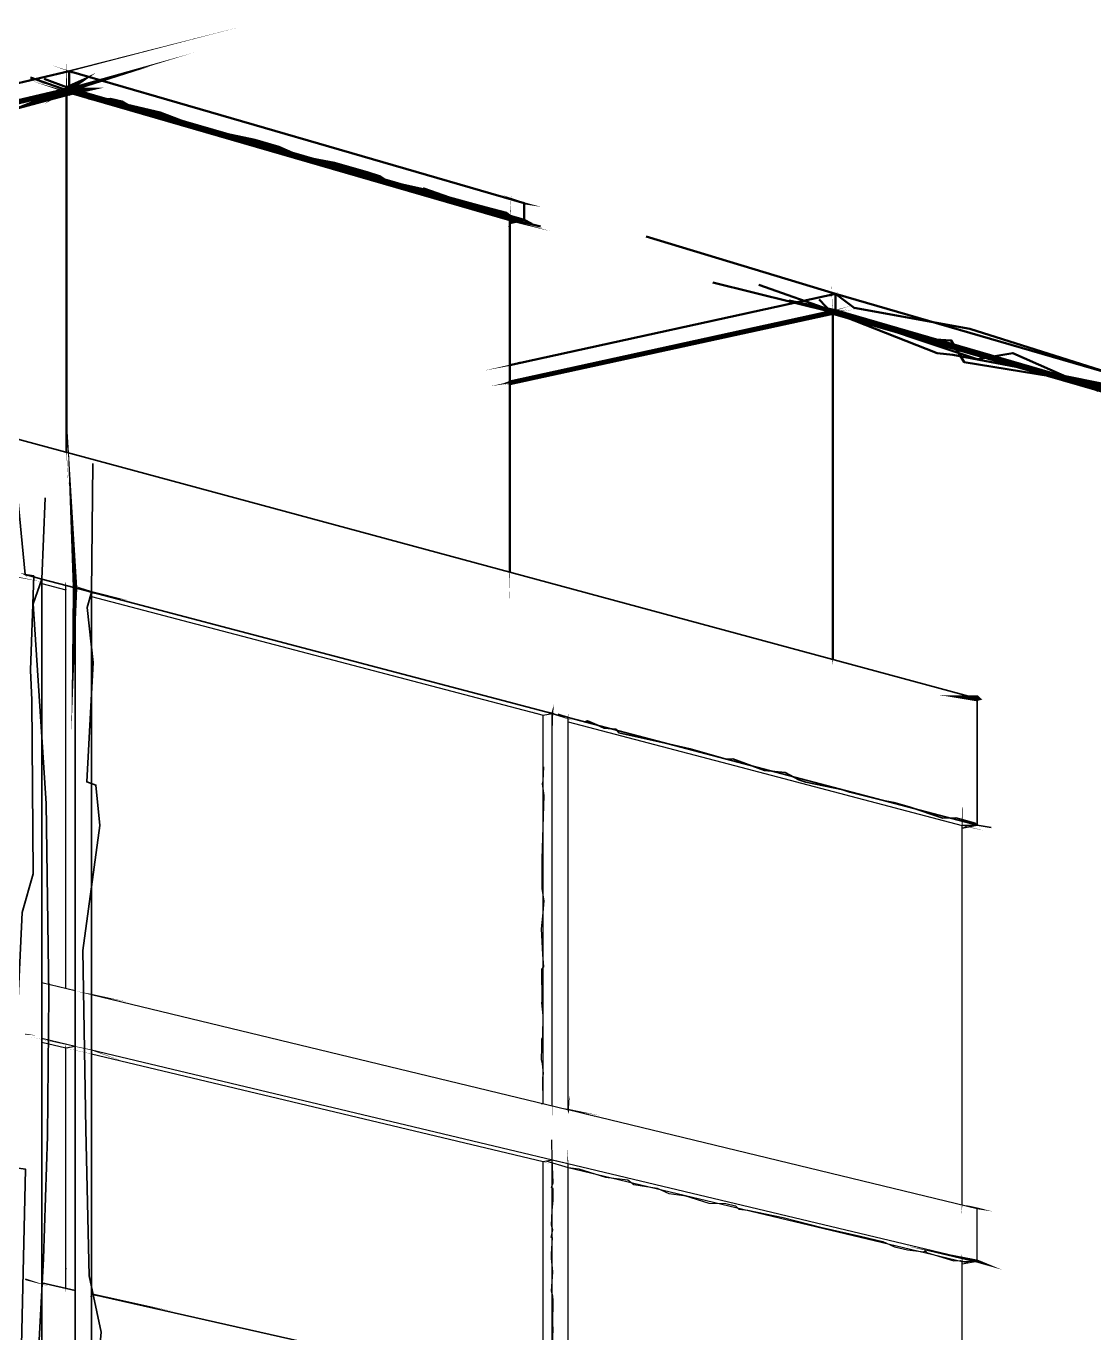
# Model space of a CAD drawing. Header units: inches. Extents: x -877 to 882, y -418 to 410.
# Drawn here: x 463.3 to 562, y 288.8 to 409.7 of the extents above; entities that cross this region are included whole.
import ezdxf

# ---------------------------------------------------------------- set-up
doc = ezdxf.new("R2010")
doc.units = ezdxf.units.IN
doc.header["$LTSCALE"] = 0.5
doc.header["$MEASUREMENT"] = 0
doc.layers.get('0').update_dxf_attribs({"lineweight": 18})
for name, color, linetype, lineweight in [('A-Glaz-Curt', 52, 'Continuous', 35), ('A-Glaz-Curt-Unit', 51, 'Continuous', 25), ('A-Wall', 113, 'Continuous', 35)]:
    doc.layers.add(name, color=color, linetype=linetype, lineweight=lineweight)

# ---------------------------------------------------------------- blocks, each defined once
blk = doc.blocks.new('*U12')
at = {"color": 7, "linetype": 'Continuous', "lineweight": -3}
for p, q in [((467.8, 357.73), (469.33, 357.33)), ((511.08, 339.9), (511.08, 345.95)), ((512.82, 345.89), (513.03, 345.83)), ((528.18, 341.45), (549.83, 335.76)), ((528.18, 341.45), (528.18, 341.45)), ((511.08, 310.05), (511.08, 339.9)), ((511.08, 301.01), (511.08, 304.68)), ((511.08, 283.01), (511.08, 301.01))]:
    blk.add_line(p, q, dxfattribs=at)
at = {"layer": 'A-Glaz-Curt', "color": 143, "linetype": 'Continuous', "lineweight": 35}
for p, q in [((429.93, 380.29), (551.23, 347.51)), ((463.19, 358.95), (464.73, 358.54)), ((464.73, -254.24), (464.73, 358.54)), ((464.73, 358.54), (467.8, 357.73)), ((467.8, 128.41), (467.8, 357.73)), ((467.8, 357.73), (469.33, 357.33)), ((469.33, -253.82), (469.33, 357.33)), ((469.33, 357.33), (511.93, 346.12)), ((551.23, 335.78), (551.23, 347.51)), ((513.39, 345.74), (551.23, 335.78)), ((549.83, 335.51), (551.23, 335.78)), ((549.83, 335.76), (551.23, 335.78)), ((464.73, 293.46), (467.8, 292.76)), ((469.33, 292.42), (551.23, 273.96))]:
    blk.add_line(p, q, dxfattribs=at)
at = {"layer": 'A-Glaz-Curt-Unit', "color": 141, "linetype": 'Continuous', "lineweight": 25}
for p, q in [((464.73, 358.13), (466.94, 357.55)), ((466.94, 320.71), (466.94, 357.55)), ((469.33, 356.92), (511.08, 345.95)), ((513.39, 345.34), (528.18, 341.45)), ((549.83, 300.69), (549.83, 335.76)), ((464.73, 315.72), (466.94, 315.2)), ((466.94, 292.96), (466.94, 315.2)), ((469.33, 314.63), (511.08, 304.68)), ((513.39, 304.13), (549.83, 295.45)), ((549.83, 274.28), (549.83, 295.45))]:
    blk.add_line(p, q, dxfattribs=at)
at = {"layer": 'A-Glaz-Curt-Unit', "color": 143, "linetype": 'Continuous', "lineweight": 25}
for p, q in [((511.08, 345.95), (511.93, 346.12)), ((511.93, 309.84), (511.93, 346.12)), ((513.39, 309.49), (513.39, 345.74)), ((464.73, 321.24), (467.8, 320.5)), ((469.33, 320.13), (513.34, 309.5)), ((464.73, 316.09), (467.8, 315.36)), ((466.94, 315.2), (467.8, 315.36)), ((469.33, 315), (551.23, 295.47)), ((513.39, 309.49), (551.23, 300.35)), ((511.08, 304.68), (511.93, 304.84)), ((511.93, 282.82), (511.93, 304.84)), ((511.93, 304.84), (513.39, 304.49)), ((513.39, 282.49), (513.39, 304.49)), ((551.23, 295.47), (551.23, 300.35)), ((549.83, 295.45), (551.23, 295.47)), ((549.83, 295.22), (551.23, 295.47))]:
    blk.add_line(p, q, dxfattribs=at)
at = {"layer": 'A-Wall', "color": 252, "linetype": 'Continuous', "lineweight": 50}
for p, q in [((290.79, 363.82), (467.25, 405.52)), ((467.25, 403.94), (467.25, 405.52)), ((467.25, 405.52), (509.32, 393.29)), ((303.53, 365.36), (467.25, 403.94)), ((304.42, 365.47), (467.16, 403.81)), ((305.01, 365.54), (467.11, 403.72)), ((305.91, 365.65), (467.02, 403.59)), ((467.02, 403.59), (467.11, 403.72)), ((467.02, 403.59), (508, 391.72)), ((467.11, 403.72), (467.11, 403.79)), ((467.11, 403.72), (508.49, 391.73)), ((467.16, 403.81), (467.25, 403.94)), ((467.16, 403.81), (508.82, 391.74)), ((467.25, 403.94), (509.32, 391.75)), ((509.32, 391.75), (509.32, 393.29)), ((508, 391.45), (509.32, 391.75)), ((508, 391.55), (508.82, 391.74)), ((508, 391.62), (508.49, 391.73)), ((508, 391.72), (508.49, 391.73)), ((508.49, 391.73), (508.49, 391.83)), ((508.82, 391.74), (509.32, 391.75)), ((508, 378.31), (538.13, 384.91)), ((538.13, 383.4), (538.13, 384.91)), ((538.13, 384.91), (864.2, 290.12)), ((508, 376.81), (538.13, 383.4)), ((508, 376.71), (538.03, 383.28)), ((508, 376.65), (537.96, 383.2)), ((508, 376.55), (537.86, 383.08)), ((537.86, 383.08), (537.96, 383.2)), ((537.86, 383.08), (863.15, 288.89)), ((537.96, 383.2), (537.96, 383.26)), ((537.96, 383.2), (863.55, 288.89)), ((538.03, 383.28), (538.13, 383.4)), ((538.03, 383.28), (863.81, 288.9)), ((538.13, 383.4), (864.2, 288.9))]:
    blk.add_line(p, q, dxfattribs=at)
at = {"layer": 'A-Wall', "color": 15, "linetype": 'Continuous', "lineweight": 50}
for p, q in [((467.02, 370.27), (467.02, 403.59)), ((508, 359.2), (508, 391.72)), ((537.86, 351.13), (537.86, 383.08))]:
    blk.add_line(p, q, dxfattribs=at)
blk = doc.blocks.new('New Napkin Sketch')
at = {"layer": 'A-Wall', "color": 252, "linetype": 'Continuous', "lineweight": 50}
for p, q in [((467.25, 403.94), (467.25, 405.52)), ((467.02, 403.59), (467.11, 403.72)), ((467.11, 403.72), (467.11, 403.79)), ((467.16, 403.81), (467.25, 403.94)), ((509.32, 391.75), (509.32, 393.29)), ((508, 391.45), (509.32, 391.75)), ((508, 391.55), (508.82, 391.74)), ((508, 391.62), (508.49, 391.73)), ((508, 391.72), (508.49, 391.73)), ((508.49, 391.73), (508.49, 391.83)), ((508.82, 391.74), (509.32, 391.75)), ((538.13, 383.4), (538.13, 384.91)), ((537.86, 383.08), (537.96, 383.2)), ((537.96, 383.2), (537.96, 383.26)), ((538.03, 383.28), (538.13, 383.4))]:
    blk.add_line(p, q, dxfattribs=at)
at = {"layer": 'A-Wall', "color": 143, "linetype": 'Continuous', "lineweight": 35}
for p, q in [((463.19, 358.95), (464.73, 358.54)), ((464.73, 358.54), (467.8, 357.73)), ((467.8, 357.73), (469.33, 357.33)), ((551.23, 335.78), (551.23, 347.51)), ((549.83, 335.51), (551.23, 335.78)), ((549.83, 335.76), (551.23, 335.78)), ((464.73, 293.46), (467.8, 292.76))]:
    blk.add_line(p, q, dxfattribs=at)
at = {"layer": 'A-Wall', "color": 141, "linetype": 'Continuous', "lineweight": 25}
for p, q in [((464.73, 358.13), (466.94, 357.55)), ((513.39, 345.34), (528.18, 341.45)), ((464.73, 315.72), (466.94, 315.2))]:
    blk.add_line(p, q, dxfattribs=at)
at = {"layer": 'A-Wall', "color": 7, "linetype": 'Continuous', "lineweight": -3}
for p, q in [((467.8, 357.73), (469.33, 357.33)), ((511.08, 339.9), (511.08, 345.95)), ((512.82, 345.89), (513.03, 345.83)), ((528.18, 341.45), (528.18, 341.45)), ((511.08, 301.01), (511.08, 304.68)), ((511.08, 283.01), (511.08, 301.01))]:
    blk.add_line(p, q, dxfattribs=at)
at = {"layer": 'A-Wall', "color": 143, "linetype": 'Continuous', "lineweight": 25}
for p, q in [((511.08, 345.95), (511.93, 346.12)), ((464.73, 321.24), (467.8, 320.5)), ((464.73, 316.09), (467.8, 315.36)), ((466.94, 315.2), (467.8, 315.36)), ((511.08, 304.68), (511.93, 304.84)), ((511.93, 304.84), (513.39, 304.49)), ((551.23, 295.47), (551.23, 300.35)), ((549.83, 295.45), (551.23, 295.47)), ((549.83, 295.22), (551.23, 295.47))]:
    blk.add_line(p, q, dxfattribs=at)
at = {"layer": 'A-Wall', "color": 252, "linetype": 'Continuous', "lineweight": 50, "extrusion": (0, 0, -1)}
for points in [[(-285.9, 362.48, 0, 0.794, 0), (-290.79, 363.82, 0.794, 0, 0), (-306.43, 367.3, 0, 0, 0), (-307.32, 366.94, 0, 0, 0), (-323.23, 370.98, 0, 0, 0), (-332.43, 373.46, 0, 0, 0), (-338.07, 375.91, 0, 0, 0), (-351.46, 377.81, 0, 0, 0), (-362.79, 380.82, 0, 0, 0), (-380.25, 384.46, 0, 0, 0), (-387.51, 386.31, 0, 0, 0), (-390.14, 386.48, 0, 0, 0), (-400.25, 388.9, 0, 0, 0), (-408.15, 391.01, 0, 0, 0), (-411.08, 392.07, 0, 0, 0), (-417.39, 392.86, 0, 0, 0), (-427.62, 395.81, 0, 0, 0), (-441.99, 400.39, 0, 0, 0), (-456.22, 403.04, 0, 0.137, 0), (-467.25, 405.52, 0.137, 0, 0), (-483.35, 409.67, 0, 0, 0)], [(-289.4, 362.1, 0, 0.0206, 0), (-304.42, 365.47, 0.0206, 0, 0), (-307.14, 365.92, 0, 0, 0), (-312.09, 366.82, 0, 0, 0), (-322.65, 369.64, 0, 0, 0), (-329.13, 371.96, 0, 0, 0), (-340.13, 374.29, 0, 0, 0), (-349.63, 376.27, 0, 0, 0), (-357.57, 378.52, 0, 0, 0), (-371.45, 380.66, 0, 0, 0), (-379.75, 383.1, 0, 0, 0), (-385.74, 385.23, 0, 0, 0), (-399.53, 387.21, 0, 0, 0), (-412.94, 391.45, 0, 0, 0), (-427.51, 393.95, 0, 0, 0), (-437.75, 397.3, 0, 0, 0), (-450.93, 400.83, 0, 0, 0), (-454.28, 400.27, 0, 0, 0), (-461.63, 403.14, 0, 0, 0), (-464.96, 402.47, 0, 0.3, 0), (-467.16, 403.81, 0.3, 0, 0), (-478.78, 407.22, 0, 0, 0)], [(-465.64, 406.05, 0, 0.0609, 0), (-467.25, 405.52, 0.0609, 0, 0), (-467.51, 405.25, 0, 0, 0), (-471.65, 404.18, 0, 0, 0), (-475.58, 403.12, 0, 0, 0), (-478.66, 402.32, 0, 0, 0), (-480.91, 401.61, 0, 0, 0), (-482.2, 401.31, 0, 0, 0), (-482.87, 401.18, 0, 0, 0), (-483.83, 400.6, 0, 0, 0), (-484.03, 400.87, 0, 0, 0), (-487.23, 399.87, 0, 0, 0), (-489.69, 398.85, 0, 0, 0), (-493.21, 397.98, 0, 0, 0), (-496.83, 396.92, 0, 0, 0), (-498.09, 396.66, 0, 0, 0), (-500.64, 395.64, 0, 0, 0), (-501.49, 395.47, 0, 0, 0), (-502.98, 395.24, 0, 0, 0), (-506.51, 394.19, 0, 0, 0), (-507.24, 394.08, 0, 0.19, 0), (-509.32, 393.29, 0.19, 0, 0), (-510.91, 392.96, 0, 0, 0)], [(-293.54, 362.99, 0, 0.732, 0), (-305.01, 365.54, 0.732, 0, 0), (-317.4, 368.5, 0, 0, 0), (-327.37, 371.56, 0, 0, 0), (-333.94, 372.43, 0, 0, 0), (-348.78, 376.26, 0, 0, 0), (-360.66, 379.38, 0, 0, 0), (-371.08, 381.26, 0, 0, 0), (-375.09, 381.23, 0, 0, 0), (-379.18, 383.85, 0, 0, 0), (-394.67, 386.86, 0, 0, 0), (-410.44, 390.25, 0, 0, 0), (-414.13, 391.38, 0, 0, 0), (-427.37, 395.14, 0, 0, 0), (-431.69, 396.04, 0, 0, 0), (-446.63, 399.54, 0, 0, 0), (-448.05, 398.66, 0, 0, 0), (-460.42, 402.82, 0, 0, 0), (-463.98, 402.58, 0, 0.409, 0), (-467.11, 403.72, 0.409, 0, 0), (-474.83, 405.97, 0, 0, 0)], [(-298.56, 364.96, 0, 0.498, 0), (-303.53, 365.36, 0.498, 0, 0), (-308.69, 365.93, 0, 0, 0), (-323.19, 370.16, 0, 0, 0), (-337.37, 372.89, 0, 0, 0), (-342.46, 374.82, 0, 0, 0), (-351.66, 376.89, 0, 0, 0), (-354.95, 376.66, 0, 0, 0), (-355.79, 376.84, 0, 0, 0), (-363.64, 380.36, 0, 0, 0), (-380.19, 383.08, 0, 0, 0), (-392.56, 386.42, 0, 0, 0), (-397.34, 387.23, 0, 0, 0), (-413.19, 390.45, 0, 0, 0), (-419.83, 393.13, 0, 0, 0), (-423.02, 392.8, 0, 0, 0), (-438.06, 397.42, 0, 0, 0), (-452.58, 399.76, 0, 0, 0), (-458.16, 401.63, 0, 0, 0), (-467.25, 403.19, 0, 0.558, 0), (-467.25, 403.94, 0.558, 0, 0), (-469.73, 405.35, 0, 0, 0)], [(-293.29, 363.21, 0, 0.458, 0), (-305.91, 365.65, 0.458, 0, 0), (-318.23, 369.35, 0, 0, 0), (-330.49, 370.7, 0, 0, 0), (-340.16, 373.83, 0, 0, 0), (-354.98, 377.52, 0, 0, 0), (-370.15, 379.97, 0, 0, 0), (-379.1, 382.28, 0, 0, 0), (-383.97, 383.36, 0, 0, 0), (-388.77, 384.53, 0, 0, 0), (-392.71, 385.41, 0, 0, 0), (-398.62, 386.98, 0, 0, 0), (-411.65, 389.82, 0, 0, 0), (-418.28, 391.95, 0, 0, 0), (-426.05, 393.59, 0, 0, 0), (-439.67, 396.9, 0, 0, 0), (-446.11, 399.11, 0, 0, 0), (-460.68, 401.48, 0, 0.789, 0), (-467.02, 403.59, 0.789, 0, 0), (-470.42, 403.97, 0, 0, 0)], [(-463.3, 404.77, 0, 0.045, 0), (-467.16, 403.81, 0.045, 0, 0), (-468.67, 403.25, 0, 0, 0), (-471.37, 402.55, 0, 0, 0), (-473.81, 402.1, 0, 0, 0), (-476.6, 401.2, 0, 0, 0), (-478.73, 400.63, 0, 0, 0), (-480.68, 400.02, 0, 0, 0), (-481.92, 399.67, 0, 0, 0), (-483.64, 398.82, 0, 0, 0), (-485.81, 398.6, 0, 0, 0), (-489.33, 397.29, 0, 0, 0), (-492.93, 396.41, 0, 0, 0), (-493.67, 395.98, 0, 0, 0), (-496.78, 395.2, 0, 0, 0), (-500.12, 394.28, 0, 0, 0), (-502.85, 393.41, 0, 0, 0), (-503.57, 393.22, 0, 0, 0), (-503.56, 393.05, 0, 0, 0), (-506.56, 392.37, 0, 0, 0), (-508.58, 391.74, 0, 0.085, 0), (-508.82, 391.74, 0.085, 0, 0), (-511.23, 390.95, 0, 0, 0)], [(-463.9, 404.56, 0, 0.153, 0), (-467.02, 403.59, 0.153, 0, 0), (-467.53, 403.45, 0, 0, 0), (-471.21, 402.41, 0, 0, 0), (-471.54, 402.2, 0, 0, 0), (-473.94, 401.63, 0, 0, 0), (-476.51, 400.72, 0, 0, 0), (-479.54, 400.02, 0, 0, 0), (-482.18, 399.18, 0, 0, 0), (-485.65, 398.14, 0, 0, 0), (-488.43, 397.4, 0, 0, 0), (-488.95, 397.14, 0, 0, 0), (-489.34, 396.92, 0, 0, 0), (-489.6, 397.16, 0, 0, 0), (-492.06, 396.28, 0, 0, 0), (-494.67, 395.53, 0, 0, 0), (-496.63, 395.23, 0, 0, 0), (-498.46, 394.49, 0, 0, 0), (-501.05, 393.52, 0, 0, 0), (-502.06, 393.23, 0, 0, 0), (-504.07, 392.94, 0, 0, 0), (-504.96, 392.71, 0, 0, 0), (-507.11, 392.01, 0, 0.177, 0), (-508, 391.72, 0.177, 0, 0), (-511.8, 390.7, 0, 0, 0)], [(-505.59, 377.81, 0, 0.108, 0), (-508, 378.31, 0.108, 0, 0), (-509.03, 378.68, 0, 0, 0), (-509.09, 378.49, 0, 0, 0), (-510.07, 378.66, 0, 0, 0), (-511.98, 379.03, 0, 0, 0), (-513.46, 379.48, 0, 0, 0), (-514.18, 379.52, 0, 0, 0), (-515.77, 380.05, 0, 0, 0), (-518.61, 380.7, 0, 0, 0), (-520.28, 380.99, 0, 0, 0), (-521.51, 381.36, 0, 0, 0), (-523.54, 381.76, 0, 0, 0), (-524.62, 382.06, 0, 0, 0), (-526.31, 382.42, 0, 0, 0), (-528.91, 382.91, 0, 0, 0), (-531.71, 383.59, 0, 0, 0), (-534.02, 384.01, 0, 0, 0), (-534.3, 384, 0, 0, 0), (-535.8, 384.26, 0, 0, 0), (-537.53, 384.63, 0, 0.0638, 0), (-538.13, 384.91, 0.0638, 0, 0), (-538.39, 385.1, 0, 0, 0)], [(-506.23, 376.38, 0, 0.137, 0), (-508, 376.71, 0.137, 0, 0), (-509.51, 377.19, 0, 0, 0), (-510.51, 377.22, 0, 0, 0), (-512.37, 377.58, 0, 0, 0), (-513.04, 377.81, 0, 0, 0), (-513.7, 377.87, 0, 0, 0), (-513.79, 377.87, 0, 0, 0), (-514.87, 378.24, 0, 0, 0), (-517.52, 378.78, 0, 0, 0), (-520.46, 379.36, 0, 0, 0), (-522.42, 379.74, 0, 0, 0), (-523.37, 380.01, 0, 0, 0), (-525.55, 380.59, 0, 0, 0), (-528.12, 381.08, 0, 0, 0), (-529.95, 381.52, 0, 0, 0), (-530.83, 381.85, 0, 0, 0), (-533.17, 382.31, 0, 0, 0), (-534.08, 382.56, 0, 0, 0), (-534.62, 382.53, 0, 0, 0), (-536.93, 383.01, 0, 0.00595, 0), (-538.03, 383.28, 0.00595, 0, 0), (-538.62, 383.54, 0, 0, 0)], [(-507.29, 376.47, 0, 0.027, 0), (-508, 376.55, 0.027, 0, 0), (-508.39, 376.73, 0, 0, 0), (-511.33, 377.28, 0, 0, 0), (-513.36, 377.74, 0, 0, 0), (-513.94, 377.78, 0, 0, 0), (-515.25, 378.06, 0, 0, 0), (-517.02, 378.38, 0, 0, 0), (-518.57, 378.96, 0, 0, 0), (-518.88, 378.96, 0, 0, 0), (-519.71, 379.15, 0, 0, 0), (-520.44, 379.16, 0, 0, 0), (-522.84, 379.69, 0, 0, 0), (-523.06, 379.89, 0, 0, 0), (-524.05, 380.2, 0, 0, 0), (-524.44, 380.14, 0, 0, 0), (-526.09, 380.37, 0, 0, 0), (-527.32, 380.62, 0, 0, 0), (-529.67, 381.43, 0, 0, 0), (-530.98, 381.71, 0, 0, 0), (-533.66, 382.02, 0, 0, 0), (-534.18, 382.35, 0, 0, 0), (-536.53, 382.86, 0, 0.0329, 0), (-537.86, 383.08, 0.0329, 0, 0), (-540.14, 383.55, 0, 0, 0)], [(-507.38, 376.64, 0, 0.106, 0), (-508, 376.81, 0.106, 0, 0), (-509.37, 376.96, 0, 0, 0), (-512.07, 377.63, 0, 0, 0), (-514.76, 378.44, 0, 0, 0), (-516.95, 378.9, 0, 0, 0), (-518.72, 379.23, 0, 0, 0), (-520.84, 379.5, 0, 0, 0), (-522.96, 380.1, 0, 0, 0), (-525.56, 380.54, 0, 0, 0), (-525.69, 380.72, 0, 0, 0), (-527.45, 381.03, 0, 0, 0), (-527.93, 381.32, 0, 0, 0), (-528.74, 381.2, 0, 0, 0), (-529.85, 381.49, 0, 0, 0), (-532.68, 382.19, 0, 0, 0), (-535.48, 382.79, 0, 0.0722, 0), (-538.13, 383.4, 0.0722, 0, 0), (-539.49, 383.8, 0, 0, 0)], [(-507.49, 376.61, 0, 0.0276, 0), (-508, 376.65, 0.0276, 0, 0), (-509.26, 377, 0, 0, 0), (-510.37, 377.27, 0, 0, 0), (-512.11, 377.68, 0, 0, 0), (-514.19, 377.88, 0, 0, 0), (-515.09, 378.06, 0, 0, 0), (-517.61, 378.75, 0, 0, 0), (-518.63, 378.96, 0, 0, 0), (-520.72, 379.3, 0, 0, 0), (-522.4, 379.83, 0, 0, 0), (-525.33, 380.37, 0, 0, 0), (-525.55, 380.61, 0, 0, 0), (-528.46, 381.11, 0, 0, 0), (-530.89, 381.5, 0, 0, 0), (-533.56, 382.26, 0, 0, 0), (-534.32, 382.43, 0, 0, 0), (-536.1, 382.82, 0, 0.139, 0), (-537.96, 383.2, 0.139, 0, 0), (-539.14, 383.46, 0, 0, 0)]]:
    blk.add_lwpolyline(points, format="xyseb", dxfattribs=at)
at = {"layer": 'A-Wall', "color": 15, "linetype": 'Continuous', "lineweight": 50, "extrusion": (0, 0, -1)}
for points in [[(-467.19, 366.96, 0, 0.0409, 0), (-467.02, 370.27, 0.0409, 0, 0), (-466.96, 372.36, 0, 0, 0), (-466.91, 374.21, 0, 0, 0), (-466.97, 376.38, 0, 0, 0), (-467, 378.44, 0, 0, 0), (-466.89, 379.58, 0, 0, 0), (-466.89, 382.15, 0, 0, 0), (-466.92, 384.48, 0, 0, 0), (-466.92, 385.01, 0, 0, 0), (-466.91, 387.91, 0, 0, 0), (-466.98, 389.11, 0, 0, 0), (-466.86, 390.89, 0, 0, 0), (-467.11, 393.51, 0, 0, 0), (-466.91, 395.97, 0, 0, 0), (-466.94, 398.5, 0, 0, 0), (-466.89, 400.9, 0, 0.134, 0), (-467.02, 403.59, 0.134, 0, 0), (-467.02, 406.47, 0, 0, 0)], [(-507.92, 356.05, 0, 0.0468, 0), (-508, 359.2, 0.0468, 0, 0), (-508.04, 361.29, 0, 0, 0), (-507.89, 364.2, 0, 0, 0), (-507.92, 364.7, 0, 0, 0), (-508.08, 367.14, 0, 0, 0), (-507.96, 367.46, 0, 0, 0), (-507.91, 370.56, 0, 0, 0), (-508.01, 372.79, 0, 0, 0), (-508.08, 372.79, 0, 0, 0), (-507.92, 372.9, 0, 0, 0), (-508.11, 376.01, 0, 0, 0), (-507.96, 378.89, 0, 0, 0), (-507.98, 379.61, 0, 0, 0), (-507.93, 382.33, 0, 0, 0), (-507.86, 384.35, 0, 0, 0), (-508.11, 385.2, 0, 0, 0), (-508, 386.24, 0, 0, 0), (-508.08, 389.03, 0, 0, 0), (-507.85, 390.98, 0, 0.0628, 0), (-508, 391.72, 0.0628, 0, 0), (-508.14, 394.09, 0, 0, 0)], [(-537.83, 350.58, 0, 0.101, 0), (-537.86, 351.13, 0.101, 0, 0), (-537.83, 353.17, 0, 0, 0), (-537.93, 355.89, 0, 0, 0), (-537.8, 356.17, 0, 0, 0), (-537.97, 357.18, 0, 0, 0), (-537.89, 360.04, 0, 0, 0), (-537.91, 362.51, 0, 0, 0), (-537.73, 365.42, 0, 0, 0), (-538, 367.97, 0, 0, 0), (-537.77, 368.36, 0, 0, 0), (-537.85, 370.21, 0, 0, 0), (-537.97, 370.62, 0, 0, 0), (-537.75, 372.15, 0, 0, 0), (-537.88, 373.53, 0, 0, 0), (-537.84, 373.79, 0, 0, 0), (-537.94, 373.82, 0, 0, 0), (-537.74, 374.84, 0, 0, 0), (-538.01, 378, 0, 0, 0), (-537.78, 381.05, 0, 0.0442, 0), (-537.86, 383.08, 0.0442, 0, 0), (-537.72, 386.09, 0, 0, 0)]]:
    blk.add_lwpolyline(points, format="xyseb", dxfattribs=at)
at = {"layer": 'A-Wall', "color": 252, "linetype": 'Continuous', "lineweight": 50, "extrusion": (0, 0, -1)}
for points in [[(-463.67, 404.92), (-467.11, 403.72), (-467.21, 403.77), (-469.08, 402.97), (-472.67, 402.09), (-472.72, 402.11), (-473.27, 401.81), (-475.1, 401.43), (-475.48, 401.41), (-477.82, 400.62), (-480.4, 400.09), (-480.58, 399.88), (-483.77, 398.8), (-486.49, 398.26), (-487.51, 397.93), (-488.2, 397.5), (-488.26, 397.68), (-491.54, 396.57), (-493.29, 396.32), (-495.48, 395.61), (-499.28, 394.35), (-503.28, 393.41), (-505.05, 392.92), (-505.45, 392.77), (-507.19, 392.3), (-508.16, 391.95), (-508.49, 391.73), (-510.83, 391.13)], [(-464.96, 404.79), (-467.25, 403.94), (-470, 402.93), (-471.07, 402.94), (-472.13, 402.71), (-472.64, 402.38), (-475.67, 401.7), (-478.91, 400.44), (-480.49, 400), (-484.44, 399.15), (-486.66, 398.5), (-488.69, 397.61), (-491.79, 397.02), (-494.81, 396.16), (-496.04, 395.78), (-496.82, 395.23), (-496.95, 395.27), (-499.98, 394.59), (-500.04, 394.66), (-502.42, 393.84), (-505.37, 393.01), (-506.4, 392.74), (-507.7, 392.4), (-508.29, 391.96), (-509.32, 391.75), (-510.05, 391.39)], [(-520.61, 390.23), (-538.13, 384.91), (-539.83, 383.62), (-550.53, 381.69), (-562.62, 377.86)], [(-526.78, 385.98), (-537.96, 383.2), (-547.51, 379.44), (-548.96, 379.27), (-557.74, 377.61), (-569.25, 374.78)], [(-531.03, 385.76), (-538.03, 383.28), (-551.21, 378.89), (-554.5, 379.44), (-562.4, 375.96)], [(-533.79, 384.29), (-538.13, 383.4), (-555.71, 378.06), (-564.07, 376.34)], [(-536.6, 384.39), (-537.86, 383.08), (-547.35, 380.7), (-548.82, 380.61), (-550.02, 378.59), (-564.78, 376.21)]]:
    blk.add_lwpolyline(points, dxfattribs=at)
at = {"layer": 'A-Wall', "color": 143, "linetype": 'Continuous', "lineweight": 35, "extrusion": (0, 0, -1)}
for points in [[(-421.07, 382.4, 0, 0.0167, 0), (-429.93, 380.29, 0.0167, 0, 0), (-439.95, 377.96, 0, 0, 0), (-451.95, 374.95, 0, 0, 0), (-453.74, 373.42, 0, 0, 0), (-462.51, 372.06, 0, 0, 0), (-473.95, 368.4, 0, 0, 0), (-477.48, 367.37, 0, 0, 0), (-482.62, 366.1, 0, 0, 0), (-489.47, 364.14, 0, 0, 0), (-490.29, 363.58, 0, 0, 0), (-502.14, 360.78, 0, 0, 0), (-503.19, 361.13, 0, 0, 0), (-508.29, 359.56, 0, 0, 0), (-510.01, 359.27, 0, 0, 0), (-518.66, 356.84, 0, 0, 0), (-519.83, 356.2, 0, 0, 0), (-528.91, 353.01, 0, 0, 0), (-538.91, 351.49, 0, 0, 0), (-547.77, 347.81, 0, 0.547, 0), (-551.23, 347.51, 0.547, 0, 0), (-551.69, 347.4, 0, 0, 0)], [(-467.63, 117.51, 0, 0.857, 0), (-467.8, 128.41, 0.857, 0, 0), (-468.65, 145.66, 0, 0, 0), (-467.5, 149.52, 0, 0, 0), (-468.28, 166.3, 0, 0, 0), (-468.64, 170.48, 0, 0, 0), (-467.67, 183.73, 0, 0, 0), (-467.6, 191.71, 0, 0, 0), (-467.94, 207.38, 0, 0, 0), (-468.55, 219.51, 0, 0, 0), (-467.33, 224.91, 0, 0, 0), (-467.65, 235.76, 0, 0, 0), (-467.47, 241.75, 0, 0, 0), (-467.18, 256.48, 0, 0, 0), (-467.58, 266.73, 0, 0, 0), (-467.08, 280.6, 0, 0, 0), (-468.65, 297.84, 0, 0, 0), (-466.96, 305.59, 0, 0, 0), (-468.14, 324.37, 0, 0, 0), (-468.54, 328.82, 0, 0, 0), (-467.46, 344.29, 0, 0.429, 0), (-467.8, 357.73, 0.429, 0, 0), (-467.04, 373.49, 0, 0, 0)], [(-429.74, 367.91, 0, 0.05, 0), (-429.93, 367.7, 0.05, 0, 0), (-431.28, 367.44, 0, 0, 0), (-431.25, 367.24, 0, 0, 0), (-433.82, 366.81, 0, 0, 0), (-436.81, 365.71, 0, 0, 0), (-437.41, 365.59, 0, 0, 0), (-438.46, 365.36, 0, 0, 0), (-441.1, 364.88, 0, 0, 0), (-441.37, 364.83, 0, 0, 0), (-444.25, 363.98, 0, 0, 0), (-446.95, 363.2, 0, 0, 0), (-449.31, 362.43, 0, 0, 0), (-450.58, 362.19, 0, 0, 0), (-453.81, 361.36, 0, 0, 0), (-454.78, 361.15, 0, 0, 0), (-457.05, 360.7, 0, 0, 0), (-457.18, 360.42, 0, 0, 0), (-457.5, 360.43, 0, 0, 0), (-460.32, 359.73, 0, 0, 0), (-460.8, 359.49, 0, 0, 0), (-462.76, 359.12, 0, 0.124, 0), (-463.19, 358.95, 0.124, 0, 0), (-463.39, 358.73, 0, 0, 0)], [(-467.47, 358.02, 0, 0.208, 0), (-469.33, 357.33, 0.208, 0, 0), (-472.74, 356.57, 0, 0, 0), (-472.76, 356.44, 0, 0, 0), (-474.99, 355.7, 0, 0, 0), (-477.82, 355.19, 0, 0, 0), (-479.75, 354.54, 0, 0, 0), (-482.45, 353.82, 0, 0, 0), (-484.65, 353.3, 0, 0, 0), (-486.19, 352.97, 0, 0, 0), (-489.03, 352.28, 0, 0, 0), (-492.74, 350.97, 0, 0, 0), (-496.89, 349.91, 0, 0, 0), (-500.9, 348.8, 0, 0, 0), (-503.75, 348.26, 0, 0, 0), (-505.74, 347.96, 0, 0, 0), (-507.62, 347.15, 0, 0, 0), (-509.3, 346.73, 0, 0, 0), (-510.71, 346.28, 0, 0, 0), (-510.8, 346.46, 0, 0.159, 0), (-511.93, 346.12, 0.159, 0, 0), (-513.86, 345.44, 0, 0, 0)], [(-463.19, 293.8, 0.153, 0, 0), (-465.38, 293.15, 0, 0, 0)], [(-469.22, 292.13, 0, 0.167, 0), (-469.33, 292.42, 0.167, 0, 0), (-476.97, 290.81, 0, 0, 0), (-484.17, 289.42, 0, 0, 0), (-489.89, 287.92, 0, 0, 0), (-491.12, 287.69, 0, 0, 0), (-492.47, 286.84, 0, 0, 0), (-498.27, 286.05, 0, 0, 0), (-501.76, 285.53, 0, 0, 0), (-508.31, 283.71, 0, 0, 0), (-512.91, 282.19, 0, 0, 0), (-519.76, 280.79, 0, 0, 0), (-524.03, 280.17, 0, 0, 0), (-524.49, 280.09, 0, 0, 0), (-527.27, 279.26, 0, 0, 0), (-533.44, 277.9, 0, 0, 0), (-540.68, 276.04, 0, 0, 0), (-545.51, 275.19, 0, 0, 0), (-550.39, 273.74, 0, 0.0533, 0), (-551.23, 273.96, 0.0533, 0, 0), (-553.08, 273.97, 0, 0, 0)]]:
    blk.add_lwpolyline(points, format="xyseb", dxfattribs=at)
for points in [[(-469.02, 275.46), (-470.23, 288.91), (-469.12, 294.1), (-468.79, 307.64), (-468.51, 324.2), (-470.11, 335.77), (-469.74, 339.49), (-468.88, 339.79), (-469.49, 350.83), (-468.91, 355.92), (-469.33, 357.33), (-469.45, 369.23)], [(-462.79, 284.97), (-463.22, 303.98), (-462.34, 304.09), (-462.32, 315.17), (-462.92, 327.7), (-463.94, 331.3), (-463.82, 347.34), (-463.68, 350.12), (-463.98, 358.83), (-463.19, 358.95), (-462.38, 367.25)], [(-464.03, 114.93), (-464.89, 131.94), (-464.5, 147.97), (-465.4, 156.13), (-465.41, 159.5), (-464.05, 171.74), (-464.37, 189.4), (-463.94, 202.29), (-465.57, 220.3), (-465.37, 224.76), (-464.45, 230.9), (-464.03, 246.42), (-465.51, 259.22), (-464.57, 270.28), (-463.99, 278.91), (-464.9, 295.7), (-465.26, 307.04), (-465.38, 320.1), (-465.13, 337.79), (-463.92, 356.24), (-464.73, 358.54), (-465.04, 366.04)], [(-512.43, 346.04), (-513.39, 345.74), (-514.93, 345.33), (-515.19, 345.43), (-516.05, 345.07), (-516.73, 344.77), (-517.83, 344.65), (-518.07, 344.33), (-519.04, 344.1), (-522.81, 343.27), (-524.69, 342.84), (-528, 341.88), (-528.62, 341.93), (-531.55, 340.85), (-533.47, 340.65), (-534.74, 339.98), (-535.37, 339.77), (-538.81, 339.04), (-539.44, 338.83), (-542.41, 338.09), (-543.52, 337.87), (-544.93, 337.48), (-548.04, 336.43), (-549.25, 336.47), (-551.02, 335.97), (-551.23, 335.78), (-552.5, 335.56)]]:
    blk.add_lwpolyline(points, dxfattribs=at)
at = {"layer": 'A-Wall', "color": 141, "linetype": 'Continuous', "lineweight": 25, "extrusion": (0, 0, -1)}
for points in [[(-429.31, 367.52, 0, 0.057, 0), (-429.5, 367.39, 0.057, 0, 0), (-429.8, 367.46, 0, 0, 0), (-430.98, 366.92, 0, 0, 0), (-433.14, 366.28, 0, 0, 0), (-433.75, 366.26, 0, 0, 0), (-435.67, 365.73, 0, 0, 0), (-437.32, 365.51, 0, 0, 0), (-439.63, 364.8, 0, 0, 0), (-440.34, 364.59, 0, 0, 0), (-442.76, 363.81, 0, 0, 0), (-443.03, 363.85, 0, 0, 0), (-446, 363.17, 0, 0, 0), (-447.97, 362.45, 0, 0, 0), (-449.94, 362.18, 0, 0, 0), (-453.06, 361.24, 0, 0, 0), (-453.03, 361.03, 0, 0, 0), (-453.64, 361.17, 0, 0, 0), (-456.42, 360.3, 0, 0, 0), (-459.18, 359.71, 0, 0, 0), (-462.19, 358.63, 0, 0.0762, 0), (-462.33, 358.76, 0.0762, 0, 0), (-464.86, 358.26, 0, 0, 0)], [(-467.04, 319.26, 0, 0.0000225, 0), (-466.94, 320.71, 0.0000225, 0, 0), (-466.84, 322.78, 0, 0, 0), (-466.83, 325.59, 0, 0, 0), (-467, 327.77, 0, 0, 0), (-466.88, 330.74, 0, 0, 0), (-466.78, 333.41, 0, 0, 0), (-466.77, 336.35, 0, 0, 0), (-466.89, 339.82, 0, 0, 0), (-467.12, 343.5, 0, 0, 0), (-467.07, 346.46, 0, 0, 0), (-466.88, 349.6, 0, 0, 0), (-467.01, 351.91, 0, 0, 0), (-466.96, 354.38, 0, 0, 0), (-466.96, 357.31, 0, 0.158, 0), (-466.94, 357.55, 0.158, 0, 0), (-466.93, 358.38, 0, 0, 0)], [(-469.22, 357.1, 0, 0.00453, 0), (-469.33, 356.92, 0.00453, 0, 0), (-473.33, 355.82, 0, 0, 0), (-473.38, 355.72, 0, 0, 0), (-475.57, 355.16, 0, 0, 0), (-478.58, 354.27, 0, 0, 0), (-480.49, 354.15, 0, 0, 0), (-482.02, 353.44, 0, 0, 0), (-485.88, 352.59, 0, 0, 0), (-486.46, 352.3, 0, 0, 0), (-489.5, 351.45, 0, 0, 0), (-491.01, 351.36, 0, 0, 0), (-493.81, 350.65, 0, 0, 0), (-497.66, 349.42, 0, 0, 0), (-500.86, 348.76, 0, 0, 0), (-504.65, 347.47, 0, 0, 0), (-506.09, 347.34, 0, 0, 0), (-506.2, 347.02, 0, 0, 0), (-507.94, 346.59, 0, 0, 0), (-510, 346.38, 0, 0.0142, 0), (-511.08, 345.95, 0.0142, 0, 0), (-511.58, 345.99, 0, 0, 0)], [(-549.74, 299.65, 0, 0.052, 0), (-549.83, 300.69, 0.052, 0, 0), (-549.89, 304.14, 0, 0, 0), (-549.86, 305.01, 0, 0, 0), (-549.7, 306.34, 0, 0, 0), (-549.89, 307.76, 0, 0, 0), (-549.89, 310.76, 0, 0, 0), (-549.84, 312.17, 0, 0, 0), (-549.71, 314.23, 0, 0, 0), (-549.77, 314.53, 0, 0, 0), (-549.91, 316.71, 0, 0, 0), (-549.7, 318.23, 0, 0, 0), (-549.7, 320.61, 0, 0, 0), (-549.94, 323.99, 0, 0, 0), (-549.66, 327.36, 0, 0, 0), (-549.96, 328.63, 0, 0, 0), (-549.83, 328.78, 0, 0, 0), (-549.94, 330.91, 0, 0, 0), (-549.8, 332.05, 0, 0, 0), (-549.7, 333.46, 0, 0, 0), (-549.78, 333.87, 0, 0, 0), (-549.77, 334.51, 0, 0.108, 0), (-549.83, 335.76, 0.108, 0, 0), (-549.85, 338.09, 0, 0, 0)], [(-465.83, 315.42, 0, 0.0219, 0), (-469.33, 314.63, 0.0219, 0, 0), (-472.48, 313.89, 0, 0, 0), (-473.7, 313.7, 0, 0, 0), (-476, 312.94, 0, 0, 0), (-480.09, 312.11, 0, 0, 0), (-481.36, 311.71, 0, 0, 0), (-482.26, 311.51, 0, 0, 0), (-485.08, 311.05, 0, 0, 0), (-485.33, 310.93, 0, 0, 0), (-485.86, 310.47, 0, 0, 0), (-488.17, 310.27, 0, 0, 0), (-489.92, 309.51, 0, 0, 0), (-493.57, 308.84, 0, 0, 0), (-497.66, 308.07, 0, 0, 0), (-501.04, 307.24, 0, 0, 0), (-505.05, 306.02, 0, 0, 0), (-507.51, 305.56, 0, 0.0363, 0), (-511.08, 304.68, 0.0363, 0, 0), (-511.72, 304.45, 0, 0, 0)], [(-466.89, 292.46, 0, 0.0536, 0), (-466.94, 292.96, 0.0536, 0, 0), (-467.02, 294.97, 0, 0, 0), (-466.85, 295.21, 0, 0, 0), (-467.03, 296.55, 0, 0, 0), (-466.98, 298.2, 0, 0, 0), (-466.91, 299.93, 0, 0, 0), (-466.87, 300.97, 0, 0, 0), (-467, 302.34, 0, 0, 0), (-467.04, 302.73, 0, 0, 0), (-467, 304.24, 0, 0, 0), (-466.92, 304.56, 0, 0, 0), (-466.88, 305.64, 0, 0, 0), (-466.98, 306.66, 0, 0, 0), (-466.89, 308.27, 0, 0, 0), (-467, 308.86, 0, 0, 0), (-466.95, 310.06, 0, 0, 0), (-467.01, 310.92, 0, 0, 0), (-466.85, 312.54, 0, 0, 0), (-466.9, 313.94, 0, 0, 0), (-466.98, 314.75, 0, 0.107, 0), (-466.94, 315.2, 0.107, 0, 0), (-466.92, 315.47, 0, 0, 0)], [(-549.92, 273.93, 0, 0.00757, 0), (-549.83, 274.28, 0.00757, 0, 0), (-549.73, 276.31, 0, 0, 0), (-549.8, 278.05, 0, 0, 0), (-549.75, 278.96, 0, 0, 0), (-549.74, 281.06, 0, 0, 0), (-549.79, 282.69, 0, 0, 0), (-549.92, 282.73, 0, 0, 0), (-549.89, 283.96, 0, 0, 0), (-549.92, 284.02, 0, 0, 0), (-549.88, 285.89, 0, 0, 0), (-549.84, 286.58, 0, 0, 0), (-549.75, 288.64, 0, 0, 0), (-549.83, 290.18, 0, 0, 0), (-549.77, 291.77, 0, 0, 0), (-549.92, 292.36, 0, 0, 0), (-549.91, 293.2, 0, 0, 0), (-549.92, 293.7, 0, 0, 0), (-549.77, 294.52, 0, 0.0958, 0), (-549.83, 295.45, 0.0958, 0, 0), (-549.8, 296.1, 0, 0, 0)]]:
    blk.add_lwpolyline(points, format="xyseb", dxfattribs=at)
at = {"layer": 'A-Wall', "color": 143, "linetype": 'Continuous', "lineweight": 25, "extrusion": (0, 0, -1)}
for points in [[(-511.89, 307.87, 0, 0.0274, 0), (-511.93, 309.84, 0.0274, 0, 0), (-511.92, 309.92, 0, 0, 0), (-512.02, 311.44, 0, 0, 0), (-512.1, 312.98, 0, 0, 0), (-511.96, 316.5, 0, 0, 0), (-511.83, 317.41, 0, 0, 0), (-511.78, 320.36, 0, 0, 0), (-511.98, 321.08, 0, 0, 0), (-511.91, 324.47, 0, 0, 0), (-512.01, 326.2, 0, 0, 0), (-511.77, 329.36, 0, 0, 0), (-512.06, 332.86, 0, 0, 0), (-512.09, 334.51, 0, 0, 0), (-512.01, 337.8, 0, 0, 0), (-511.86, 338.38, 0, 0, 0), (-511.93, 340.2, 0, 0, 0), (-512.06, 343.12, 0, 0, 0), (-511.96, 344.36, 0, 0.178, 0), (-511.93, 346.12, 0.178, 0, 0), (-512.08, 346.95, 0, 0, 0)], [(-513.47, 309.08, 0, 0.162, 0), (-513.39, 309.49, 0.162, 0, 0), (-513.55, 310.87, 0, 0, 0), (-513.33, 311.78, 0, 0, 0), (-513.47, 315.35, 0, 0, 0), (-513.53, 316.98, 0, 0, 0), (-513.44, 317.58, 0, 0, 0), (-513.51, 320.14, 0, 0, 0), (-513.22, 320.37, 0, 0, 0), (-513.36, 323.12, 0, 0, 0), (-513.31, 323.23, 0, 0, 0), (-513.25, 326.61, 0, 0, 0), (-513.5, 328.03, 0, 0, 0), (-513.51, 328.99, 0, 0, 0), (-513.41, 332.59, 0, 0, 0), (-513.52, 334.41, 0, 0, 0), (-513.26, 335.28, 0, 0, 0), (-513.29, 338.68, 0, 0, 0), (-513.3, 338.72, 0, 0, 0), (-513.3, 341.09, 0, 0, 0), (-513.28, 341.59, 0, 0, 0), (-513.41, 342.4, 0, 0, 0), (-513.46, 345.21, 0, 0.0851, 0), (-513.39, 345.74, 0.0851, 0, 0), (-513.4, 346.07, 0, 0, 0)], [(-463.19, 316.46, 0.0926, 0, 0), (-464.27, 316.34, 0, 0, 0)], [(-468.01, 320.41, 0, 0.105, 0), (-469.33, 320.13, 0.105, 0, 0), (-472.74, 319.43, 0, 0, 0), (-475.34, 318.69, 0, 0, 0), (-476.54, 318.37, 0, 0, 0), (-476.65, 318.31, 0, 0, 0), (-477.9, 318.01, 0, 0, 0), (-482.08, 317.02, 0, 0, 0), (-484.55, 316.6, 0, 0, 0), (-487.84, 315.85, 0, 0, 0), (-490.91, 314.78, 0, 0, 0), (-491.21, 314.97, 0, 0, 0), (-494.27, 314.27, 0, 0, 0), (-497, 313.59, 0, 0, 0), (-499.56, 312.9, 0, 0, 0), (-502.48, 311.94, 0, 0, 0), (-503.51, 311.66, 0, 0, 0), (-504.53, 311.8, 0, 0, 0), (-504.93, 311.36, 0, 0, 0), (-505.45, 311.46, 0, 0, 0), (-508.18, 310.6, 0, 0, 0), (-510.41, 310.33, 0, 0, 0), (-513.33, 309.66, 0, 0.0147, 0), (-513.34, 309.5, 0.0147, 0, 0), (-516.36, 308.66, 0, 0, 0)], [(-463.6, 316.22, 0, 0.0706, 0), (-469.33, 315, 0.0706, 0, 0), (-472.51, 313.84, 0, 0, 0), (-478.78, 312.9, 0, 0, 0), (-481.59, 312.15, 0, 0, 0), (-488.15, 310.81, 0, 0, 0), (-494.45, 308.58, 0, 0, 0), (-500.56, 307.35, 0, 0, 0), (-503.05, 306.71, 0, 0, 0), (-504.87, 306.19, 0, 0, 0), (-510.99, 304.91, 0, 0, 0), (-516.44, 303.97, 0, 0, 0), (-522.83, 302.17, 0, 0, 0), (-527.69, 300.78, 0, 0, 0), (-534.39, 299.79, 0, 0, 0), (-538.05, 298.71, 0, 0, 0), (-538.23, 298.17, 0, 0, 0), (-544.64, 296.88, 0, 0.286, 0), (-551.23, 295.47, 0.286, 0, 0), (-553.54, 294.67, 0, 0, 0)], [(-512.02, 309.76, 0, 0.13, 0), (-513.39, 309.49, 0.13, 0, 0), (-516.29, 308.95, 0, 0, 0), (-517.22, 308.59, 0, 0, 0), (-520.76, 307.68, 0, 0, 0), (-520.84, 307.78, 0, 0, 0), (-523.65, 306.85, 0, 0, 0), (-526.09, 306.36, 0, 0, 0), (-529.06, 305.68, 0, 0, 0), (-529.68, 305.6, 0, 0, 0), (-533.35, 304.68, 0, 0, 0), (-533.87, 304.39, 0, 0, 0), (-534.24, 304.57, 0, 0, 0), (-536.77, 303.66, 0, 0, 0), (-540.46, 302.87, 0, 0, 0), (-541.29, 302.83, 0, 0, 0), (-542.31, 302.63, 0, 0, 0), (-545.81, 301.63, 0, 0, 0), (-547.74, 301.22, 0, 0, 0), (-548.37, 301.15, 0, 0, 0), (-549.05, 300.73, 0, 0, 0), (-550.13, 300.67, 0, 0.163, 0), (-551.23, 300.35, 0.163, 0, 0), (-552.64, 300.07, 0, 0, 0)], [(-513.35, 282.04, 0, 0.0338, 0), (-513.39, 282.49, 0.0338, 0, 0), (-513.3, 284.24, 0, 0, 0), (-513.33, 285.23, 0, 0, 0), (-513.31, 287.14, 0, 0, 0), (-513.4, 287.89, 0, 0, 0), (-513.28, 288.24, 0, 0, 0), (-513.3, 288.34, 0, 0, 0), (-513.45, 290.41, 0, 0, 0), (-513.47, 290.59, 0, 0, 0), (-513.35, 292.09, 0, 0, 0), (-513.47, 292.12, 0, 0, 0), (-513.28, 293.57, 0, 0, 0), (-513.33, 294.08, 0, 0, 0), (-513.38, 294.59, 0, 0, 0), (-513.35, 295.88, 0, 0, 0), (-513.32, 297.59, 0, 0, 0), (-513.39, 297.92, 0, 0, 0), (-513.49, 299.8, 0, 0, 0), (-513.37, 301.82, 0, 0, 0), (-513.46, 303.19, 0, 0.0875, 0), (-513.39, 304.49, 0.0875, 0, 0), (-513.28, 306.03, 0, 0, 0)]]:
    blk.add_lwpolyline(points, format="xyseb", dxfattribs=at)
at = {"layer": 'A-Wall', "color": 7, "linetype": 'Continuous', "lineweight": -3, "extrusion": (0, 0, -1)}
blk.add_lwpolyline([(-510.94, 310.02), (-511.08, 310.05), (-511.06, 312.41), (-511.11, 312.81), (-511.03, 313.72), (-510.93, 314.13), (-510.96, 315.23), (-510.95, 316.04), (-511.07, 316.21), (-511.09, 318.2), (-510.95, 319.36), (-511, 319.51), (-510.97, 322.48), (-511.16, 322.7), (-511.05, 323.82), (-510.94, 326.21), (-511.08, 327.67), (-511.19, 328.78), (-511.19, 328.78), (-511.01, 329.9), (-511, 332.66), (-511.09, 335.62), (-511.18, 338.54), (-511.04, 339.62), (-511.08, 339.9), (-511.14, 341.18)], dxfattribs=at)
blk.add_lwpolyline([(-526.32, 341.95, 0, 0.104, 0), (-528.18, 341.45, 0.104, 0, 0), (-528.28, 341.39, 0, 0, 0), (-529.15, 341.15, 0, 0, 0), (-529.74, 341.1, 0, 0, 0), (-531.44, 340.68, 0, 0, 0), (-533, 340.17, 0, 0, 0), (-533.36, 340.03, 0, 0, 0), (-533.73, 339.9, 0, 0, 0), (-534.21, 339.89, 0, 0, 0), (-535.91, 339.39, 0, 0, 0), (-535.95, 339.32, 0, 0, 0), (-536.92, 339.1, 0, 0, 0), (-537.84, 338.98, 0, 0, 0), (-539.28, 338.46, 0, 0, 0), (-541.49, 338.06, 0, 0, 0), (-542.65, 337.74, 0, 0, 0), (-544.17, 337.36, 0, 0, 0), (-545.48, 336.82, 0, 0, 0), (-545.86, 336.74, 0, 0, 0), (-547.38, 336.31, 0, 0, 0), (-548.73, 336.07, 0, 0, 0), (-548.81, 336.05, 0, 0.0764, 0), (-549.83, 335.76, 0.0764, 0, 0), (-551.96, 335.26, 0, 0, 0)], format="xyseb", dxfattribs=at)
at = {"layer": 'A-Wall', "color": 143, "linetype": 'Continuous', "lineweight": 25, "extrusion": (0, 0, -1)}
blk.add_lwpolyline([(-511.94, 287.83), (-512.01, 289.15), (-511.98, 289.7), (-512.02, 291.82), (-511.99, 292.23), (-511.86, 292.7), (-511.98, 294.47), (-511.86, 295.74), (-511.87, 296.13), (-511.96, 297.65), (-511.83, 297.67), (-511.99, 298.38), (-511.85, 298.79), (-511.93, 300.15), (-512.01, 301.09), (-512, 301.32), (-512.01, 302.17), (-511.86, 302.29), (-512.01, 302.72), (-511.97, 303.5), (-511.93, 304.84), (-511.9, 306.69)], dxfattribs=at)
at = {"layer": 'A-Wall', "color": 141, "linetype": 'Continuous', "lineweight": 25, "extrusion": (0, 0, -1)}
blk.add_lwpolyline([(-511.33, 304.75), (-513.39, 304.13), (-514.4, 304), (-516.85, 303.25), (-518.91, 303), (-519.46, 302.57), (-521.64, 302.22), (-522.71, 301.73), (-524.1, 301.54), (-524.16, 301.54), (-526.41, 300.84), (-527.97, 300.79), (-528.86, 300.59), (-529.17, 300.28), (-530, 300.19), (-533.27, 299.51), (-536.87, 298.57), (-540.43, 297.79), (-542.49, 297.3), (-543.56, 296.79), (-544.76, 296.53), (-546.28, 296.34), (-546.42, 296.44), (-546.52, 296.28), (-549.06, 295.51), (-549.65, 295.53), (-549.83, 295.45), (-550.43, 295.35)], dxfattribs=at)

msp = doc.modelspace()

# ---------------------------------------------------------------- block references
msp.add_blockref('New Napkin Sketch', (0, 0))
at = {"color": 7, "linetype": 'Continuous', "lineweight": -3}
msp.add_blockref('*U12', (0, 0), dxfattribs=at)

doc.saveas('drawing.dxf')
